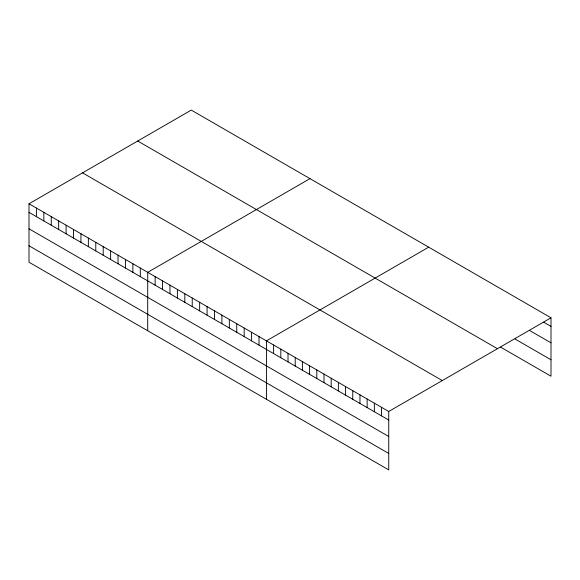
<?xml version="1.0" encoding="UTF-8"?>
<svg xmlns="http://www.w3.org/2000/svg" width="580" height="580" viewBox="0 0 580 580"><rect width="100%" height="100%" fill="white"/><g stroke="black" fill="none" stroke-linecap="round" stroke-linejoin="round"><path stroke-width="0.87" d="M29 203.783L388.738 411.474L388.738 469.901L29 262.204L29 203.783L191.262 110.099L551 317.796L551 376.217L500.634 347.144M309.974 178.64L147.712 272.317L147.712 330.745M428.685 247.174L266.43 340.859L266.43 399.286M388.738 411.474L551 317.796M543.808 322.219L551 326.373M529.417 330.361L551 342.824M515.025 339.003L551 359.774M137.714 141.012L497.451 348.711M82.548 172.862L442.286 380.56M29 212.36L388.738 420.05M29 228.81L388.738 436.501M29 245.753L388.738 453.451M381.546 407.32L381.546 415.896M374.354 403.165L374.354 411.742M367.154 399.011L367.154 407.588M359.962 394.857L359.962 403.441M352.763 390.702L352.763 399.286M345.571 386.548L345.571 395.132M338.379 382.394L338.379 390.978M331.18 378.24L331.18 386.824M323.988 374.086L323.988 382.67M316.789 369.938L316.789 378.515M309.597 365.784L309.597 374.361M302.405 361.63L302.405 370.207M295.205 357.476L295.205 366.052M288.013 353.321L288.013 361.898M280.821 349.167L280.821 357.744M273.622 345.013L273.622 353.59M259.006 336.574L259.006 345.151M251.589 332.289L251.589 340.866M244.173 328.005L244.173 336.589M236.749 323.72L236.749 332.304M229.332 319.442L229.332 328.019M221.908 315.157L221.908 323.734M214.491 310.873L214.491 319.45M207.075 306.588L207.075 315.165M199.65 302.303L199.65 310.88M192.234 298.019L192.234 306.602M184.81 293.734L184.81 302.318M177.393 289.456L177.393 298.033M169.976 285.171L169.976 293.748M162.552 280.887L162.552 289.464M155.135 276.602L155.135 285.179M140.295 268.032L140.295 276.617M132.878 263.748L132.878 272.332M125.454 259.47L125.454 268.047M118.037 255.186L118.037 263.762M110.613 250.901L110.613 259.477M103.197 246.616L103.197 255.193M95.78 242.331L95.78 250.915M88.356 238.046L88.356 246.63M80.939 233.769L80.939 242.346M73.515 229.484L73.515 238.061M66.098 225.2L66.098 233.776M58.681 220.915L58.681 229.492M51.258 216.63L51.258 225.207M43.841 212.345L43.841 220.929M36.417 208.061L36.417 216.644"/></g></svg>
